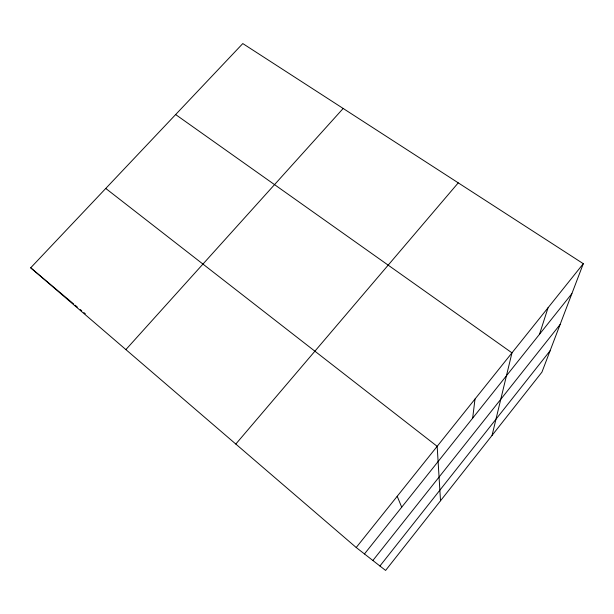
<?xml version="1.0" encoding="UTF-8"?>
<svg xmlns="http://www.w3.org/2000/svg" width="614" height="614" viewBox="0 0 614 614"><rect width="100%" height="100%" fill="white"/><g stroke="black" fill="none" stroke-linecap="round" stroke-linejoin="round"><path stroke-width="0.92" d="M472.65 418.18L475.013 399.031M492.06 435.395L511.969 352.85L175.642 114.557M539.506 334.269L548.049 307.744M583.3 263.69L541.939 372.13L385.607 570.429L356.212 547.511L30.7 267.804L242.791 43.571L583.3 263.69L356.212 547.511M379.928 566.001L550.083 350.778M372.875 560.498L560.091 324.537M364.47 553.943L571.872 293.646M235.814 444.052L458.251 182.857M125.893 349.596L343.165 108.463M105.761 188.452L437.168 446.332L440.522 500.771M30.7 267.804L73.672 303.976M75.131 305.212L77.326 307.054M80.25 309.517L81.708 310.745M83.895 312.58L85.346 313.808M397.204 496.281L401.709 507.202"/></g></svg>
